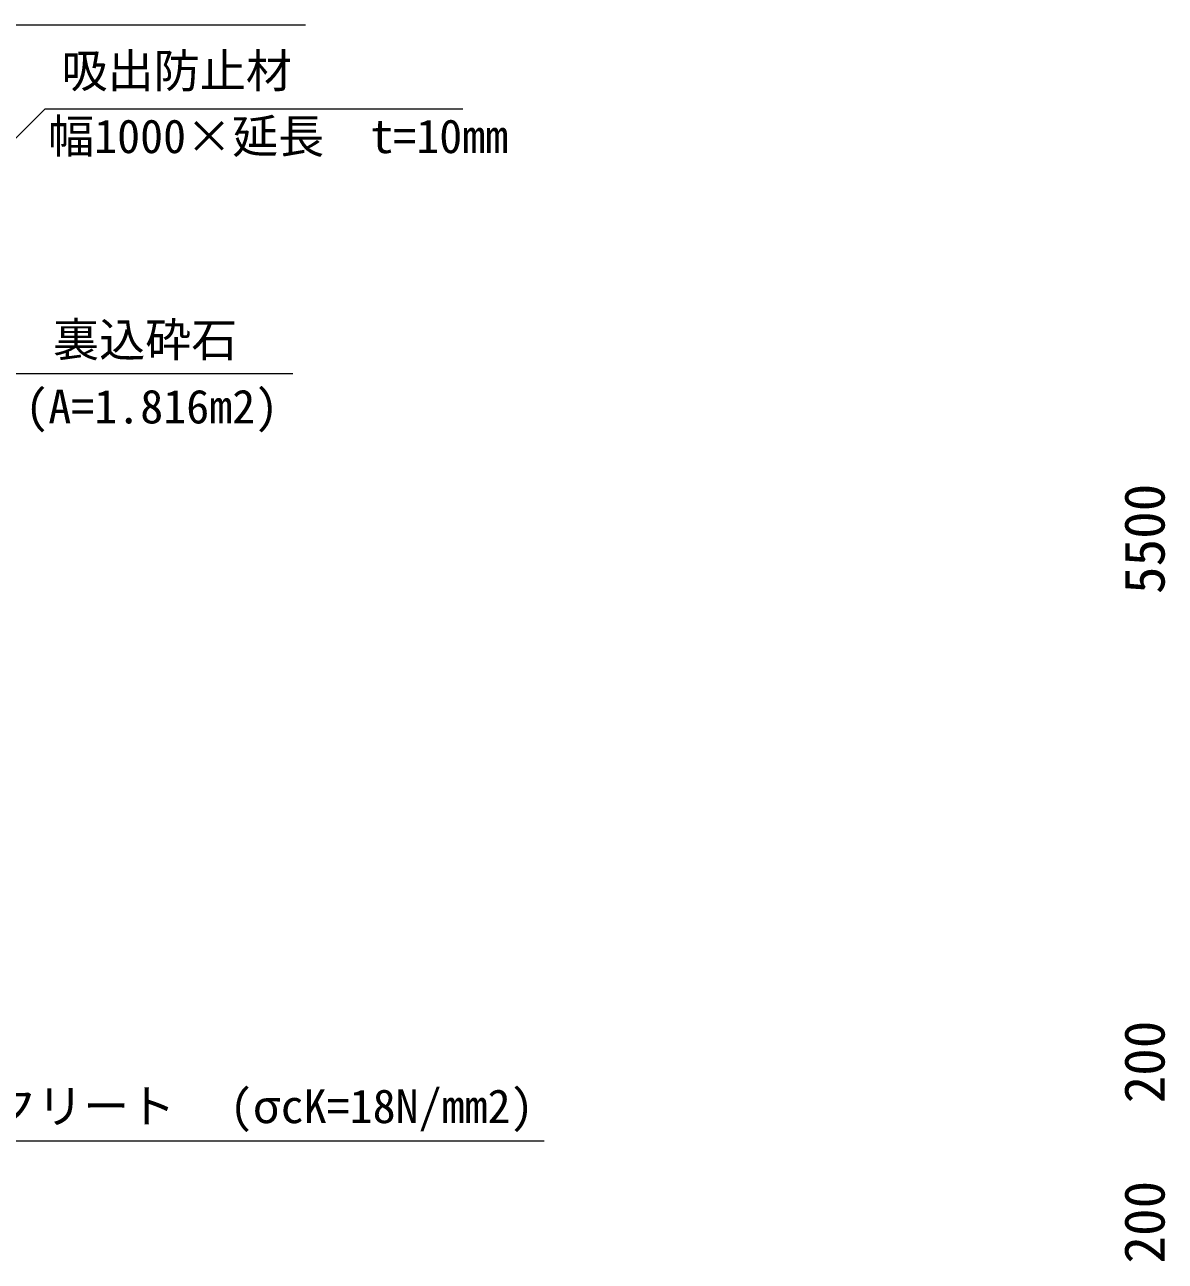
# Model space of a CAD drawing. Units: millimetres, scale not verified. Extents: x 0 to 84100, y 0 to 59400.
# Drawn here: x 11423 to 17610, y 30145 to 36850 of the extents above; entities that cross this region are included whole.
import ezdxf
from ezdxf.enums import TextEntityAlignment as Align

# ---------------------------------------------------------------- set-up
doc = ezdxf.new("R2010")
doc.units = ezdxf.units.MM
doc.header["$LTSCALE"] = 100
for name, color, linetype, lineweight in [('0_2', 4, 'Continuous', 18), ('メッシュ', 4, 'Continuous', 18), ('地形08.10.06', 7, 'Continuous', 18), ('鉄筋', 3, 'Continuous', 18)]:
    doc.layers.add(name, color=color, linetype=linetype, lineweight=lineweight)
doc.styles.add('ＭＳ ゴシック', font='')
doc.styles.get('ＭＳ ゴシック').set_extended_font_data('MS Gothic')

msp = doc.modelspace()

# ---------------------------------------------------------------- linework, layer by layer
at = {"layer": 'メッシュ'}
for p, q in [((12878.4, 34956.5), (10426.5, 34956.5)), ((10150.1, 30797.4), (14240.6, 30797.4))]:
    msp.add_line(p, q, dxfattribs=at)
at = {"layer": '地形08.10.06', "color": 4, "lineweight": 9}
for p, q in [((10289.8, 35150.6), (11533.9, 36394.8)), ((11533.9, 36394.8), (13799.6, 36394.8))]:
    msp.add_line(p, q, dxfattribs=at)
at = {"layer": '鉄筋'}
msp.add_line((7669.8, 36850.5), (12946.7, 36850.5), dxfattribs=at)

# ---------------------------------------------------------------- texts
at = {"layer": '0_2', "color": 7, "style": 'ＭＳ ゴシック'}
for s, p in [('5500', (17672.8, 33763.1)), ('200', (17672.8, 31000.8)), ('200', (17672.8, 30132.1))]:
    msp.add_text(s, height=219.9, rotation=90, dxfattribs=at).set_placement(p, align=Align.BOTTOM_LEFT)
at = {"layer": 'メッシュ', "color": 7, "style": 'ＭＳ ゴシック'}
for s, p in [('裏込砕石', (11576.7, 34995.7)), ('(A=1.816m2)', (11426.4, 34633.4)), ('止水コンクリート', (10239.9, 30839)), ('(σcK=18N/mm2)', (12535.2, 30839))]:
    msp.add_text(s, height=183.3, dxfattribs=at).set_placement(p, align=Align.BOTTOM_LEFT)
at = {"layer": '地形08.10.06', "style": 'ＭＳ ゴシック'}
for s, p in [('吸出防止材', (11622.8, 36454.4)), ('幅1000×延長\u3000t=10mm', (11549.6, 36099.3))]:
    msp.add_text(s, height=183.3, dxfattribs=at).set_placement(p, align=Align.BOTTOM_LEFT)

doc.saveas('drawing.dxf')
